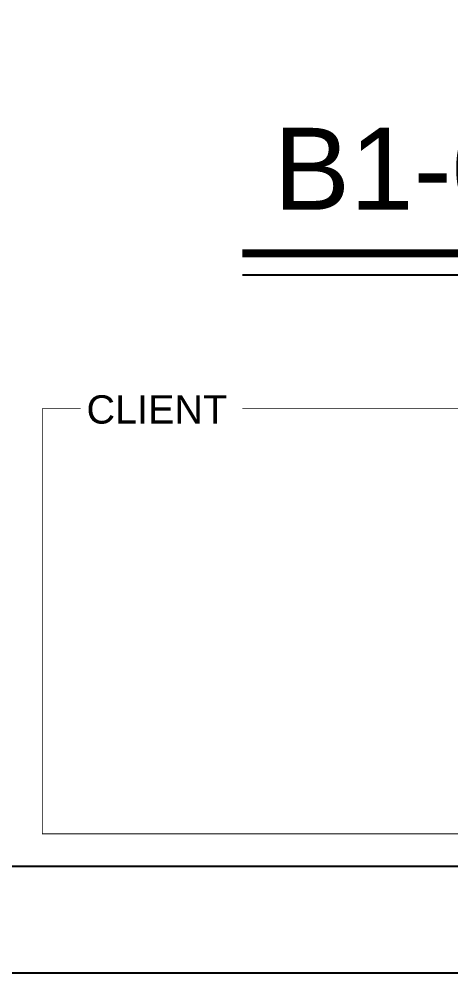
# Model space of a CAD drawing. Header units: inches. Extents: x -17552 to 18736, y -11730 to 14768.
# Drawn here: x -3808 to -1171, y -11730 to -5914 of the extents above; entities that cross this region are included whole.
import ezdxf

# ---------------------------------------------------------------- set-up
doc = ezdxf.new("R2010")
doc.units = ezdxf.units.IN
doc.header["$MEASUREMENT"] = 0
doc.styles.get("Standard").update_dxf_attribs({"font": 'arial.ttf'})

msp = doc.modelspace()

# ---------------------------------------------------------------- linework, layer by layer
msp.add_lwpolyline([(-17033.8, 13283), (18217.4, 13283), (18217.4, -11081.8), (-17033.8, -11081.8)], close=True)
for points, const_width in [([(-2444, -7342.2), (3748, -7342.2)], 50), ([(-2445.4, -8290.3), (10372.1, -8290.3), (10372.1, -10881.8), (-3665, -10881.8), (-3665, -8290.3), (-3431.9, -8290.3)], 4.32)]:
    msp.add_lwpolyline(points, dxfattribs=dict(const_width=const_width))
for points in [[(-2444, -7473.6), (3748, -7473.6)], [(-17552.2, -10001.8), (-17552.2, -11729.8), (17007.8, -11729.8)]]:
    msp.add_lwpolyline(points)

# ---------------------------------------------------------------- texts
msp.add_text('CLIENT', height=172.8).set_placement((-3396.1, -8380.6))
at = {"insert": (-2253.4, -6576.9), "char_height": 500, "attachment_point": 1}
msp.add_mtext_dynamic_manual_height_columns('B1-018{\\fSimSun|b0|i0|c134|p2;铺位平面图}', width=6808.082, gutter_width=1, heights=[0], dxfattribs=at)

doc.saveas('drawing.dxf')
